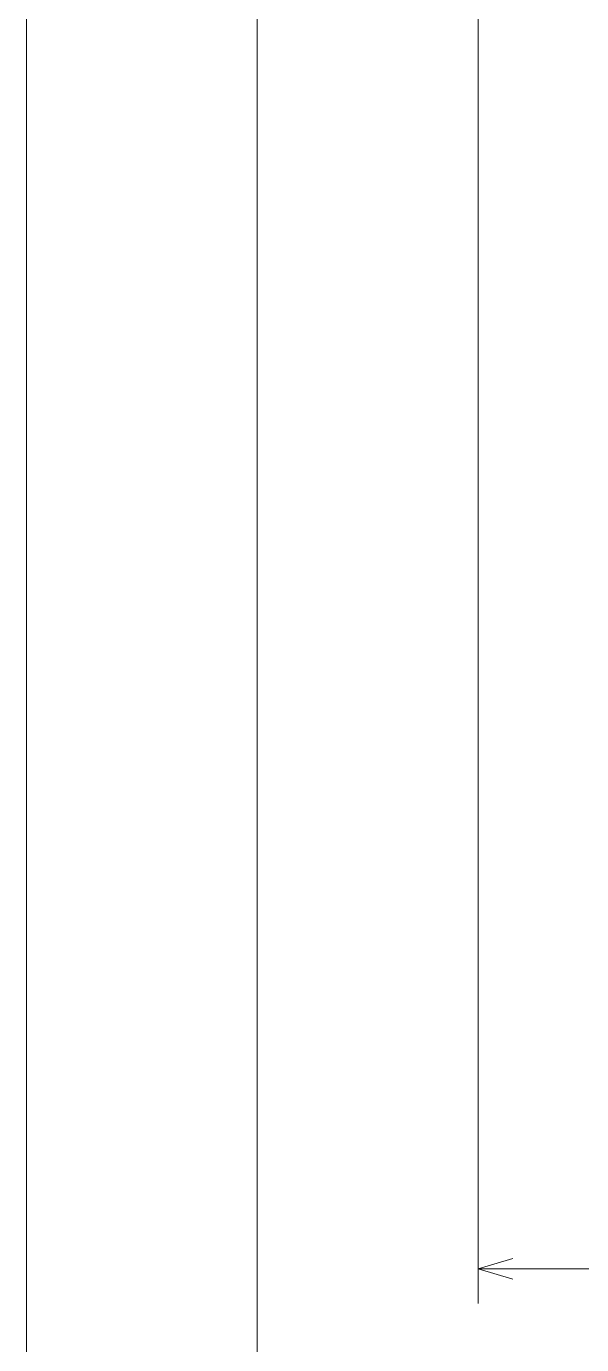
# Paper-space layout '01 Plans' of a CAD drawing. Header units: millimetres. Extents: x 5 to 415, y 7 to 290.
# Drawn here: x 5 to 29.1, y 71.7 to 128.8 of the extents above; entities that cross this region are included whole.
import ezdxf

# ---------------------------------------------------------------- set-up
doc = ezdxf.new("R2010")
doc.units = ezdxf.units.MM
doc.layers.add('DIMENSIONS', color=7, linetype='Continuous')
doc.layers.add('SHEET', color=7, linetype='Continuous')

# ---------------------------------------------------------------- blocks, each defined once
blk = doc.blocks.new('SHEET_01')
at = {"layer": 'DIMENSIONS', "lineweight": 13}
for p, q in [((24.592, 155.3), (24.592, 73.5)), ((24.592, 75), (159.408, 75))]:
    blk.add_line(p, q, dxfattribs=at)
at = {"layer": 'DIMENSIONS', "lineweight": 15}
for q in [(26.092, 75.45), (26.092, 74.55)]:
    blk.add_line((24.592, 75), q, dxfattribs=at)
at = {"layer": 'SHEET', "lineweight": 18}
for p, q in [((5, 7), (5, 290)), ((15, 17), (15, 277))]:
    blk.add_line(p, q, dxfattribs=at)

psp = doc.layouts.new('01 Plans')

# ---------------------------------------------------------------- block references
psp.add_blockref('SHEET_01', (0, 0))

doc.saveas('drawing.dxf')
